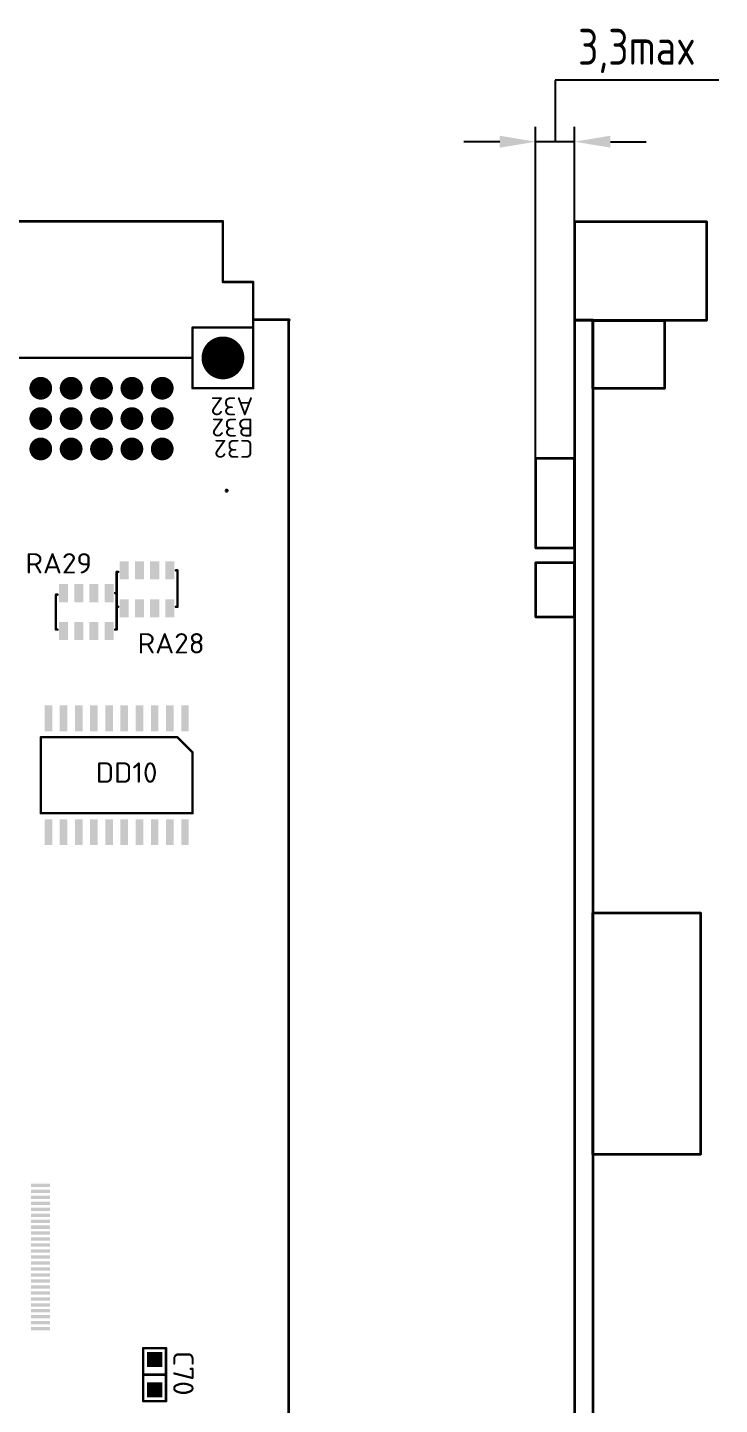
# Model space of a CAD drawing. Header units: millimetres. Extents: x -173 to 422, y 500 to 694.
# Drawn here: x 52.2 to 110.1, y 578.3 to 693.5 of the extents above; entities that cross this region are included whole.
import ezdxf

# ---------------------------------------------------------------- set-up
doc = ezdxf.new("R2010")
doc.units = ezdxf.units.MM
doc.layers.get('0').update_dxf_attribs({"color": 250})
doc.layers.add('BOARD', color=7, linetype='Continuous', lineweight=35)
doc.layers.add('TOP', color=254, linetype='Continuous', lineweight=35)
doc.layers.add('РАЗМЕРЫ', color=7, linetype='Continuous')
doc.styles.get("Standard").update_dxf_attribs({"font": 'txt.shx'})
doc.styles.add('ГОСТ 2.304', font='CS_Gost2304.shx')
doc.dimstyles.new('ГОСТ', dxfattribs={"dimscale": 0, "dimtxt": 3, "dimasz": 3, "dimexe": 1.25, "dimexo": 0, "dimtad": 1, "dimtoh": 1, "dimdec": 3, "dimtxsty": 'ГОСТ 2.304', "dimcen": 5, "dimadec": 3, "dimazin": 2, "dimtfac": 0.75, "dimtdec": 4, "dimtmove": 1, "dimatfit": 3, "dimfxl": 1, "dimtolj": 1, "dimarcsym": 0})

# ---------------------------------------------------------------- blocks, each defined once
blk = doc.blocks.new('UNIT_DISC')
at = {"linetype": 'Continuous', "const_width": 0.5}
blk.add_lwpolyline([(0.25, 0, 1), (-0.25, 0, 1)], format="xyb", close=True, dxfattribs=at)
blk = doc.blocks.new('SHAPE_SQ_600_300_0_0_0_0')
blk.add_solid([(-0.762, -0.381), (0.762, -0.381), (-0.762, 0.381), (0.762, 0.381)])
blk = doc.blocks.new('SHAPE_EL_750_750_0_0_0_0')
at = {"xscale": 1.905, "yscale": 1.905, "zscale": 1.905}
blk.add_blockref('UNIT_DISC', (0, 0), dxfattribs=at)
blk = doc.blocks.new('SHAPE_SQ_850_250_0_0_0_0')
blk.add_solid([(-1.0795, -0.3175), (1.0795, -0.3175), (-1.0795, 0.3175), (1.0795, 0.3175)])
blk = doc.blocks.new('SHAPE_EL_1409_1409_0_0_0_0')
at = {"xscale": 3.581, "yscale": 3.581, "zscale": 3.581}
blk.add_blockref('UNIT_DISC', (0, 0), dxfattribs=at)
blk = doc.blocks.new('SHAPE_SQ_629_110_0_0_0_0')
blk.add_solid([(-0.8, -0.1397), (0.8, -0.1397), (-0.8, 0.1397), (0.8, 0.1397)])
blk = doc.blocks.new('SHAPE_SQ_500_500_0_0_0_0')
blk.add_solid([(-0.635, -0.635), (0.635, -0.635), (-0.635, 0.635), (0.635, 0.635)])
blk = doc.blocks.new('*D87')
at = {"layer": 'Defpoints', "color": 0}
for p in [(94.72, 683.97), (94.72, 657.47), (97.97, 657.47)]:
    blk.add_point(p, dxfattribs=at)
at = {"layer": 'РАЗМЕРЫ', "color": 0, "lineweight": -2}
for p, q in [((110.04, 689.13), (96.34, 689.13)), ((96.34, 689.13), (96.34, 683.97)), ((94.72, 657.47), (94.72, 685.22)), ((97.97, 657.47), (97.97, 685.22)), ((91.72, 683.97), (88.72, 683.97)), ((97.97, 683.97), (94.72, 683.97)), ((100.97, 683.97), (103.97, 683.97))]:
    blk.add_line(p, q, dxfattribs=at)
at = {"layer": 'РАЗМЕРЫ', "color": 0}
for points in [[(91.72, 683.47), (91.72, 684.47), (94.72, 683.97)], [(100.97, 684.47), (100.97, 683.47), (97.97, 683.97)]]:
    blk.add_solid(points, dxfattribs=at)
at = {"layer": 'РАЗМЕРЫ', "color": 0, "insert": (103.19, 691.56), "char_height": 3, "attachment_point": 5, "style": 'ГОСТ 2.304'}
blk.add_mtext('\\A1;3,3max', dxfattribs=at)

msp = doc.modelspace()

# ---------------------------------------------------------------- linework, layer by layer
at = {"layer": 'BOARD', "linetype": 'Continuous'}
for p, q in [((74.0807, 669.0518), (71.0962, 669.0518)), ((74.0807, 509.0318), (74.0807, 669.0518)), ((74.0807, 509.0318), (74.0807, 669.0518))]:
    msp.add_line(p, q, dxfattribs=at)
msp.add_lwpolyline([(98, 669.0518), (99.5, 669.0518), (99.5, 509.0318), (98, 509.0318)], close=True, dxfattribs=at)
at = {"layer": 'TOP', "linetype": 'Continuous', "const_width": 0.2007}
for points in [[(-20.3438, 677.3068), (68.5562, 677.3068)], [(68.5562, 677.3068), (68.5562, 672.2268)], [(68.5562, 672.2268), (71.0962, 672.2268)], [(71.0962, 672.2268), (71.0962, 663.3368)], [(66.0163, 665.8768), (66.0163, 668.4168)], [(66.0163, 668.4168), (71.0962, 668.4168)], [(66.0163, 665.8768), (-17.8037, 665.8768)], [(66.0163, 663.3368), (66.0163, 665.8768)], [(71.0962, 663.3368), (66.0163, 663.3368)], [(59.6663, 647.9698), (59.7933, 647.9698)], [(59.6663, 647.9698), (59.6663, 645.0488)], [(64.7463, 648.0968), (64.6193, 648.0968)], [(64.7463, 648.0968), (64.7463, 645.0488)], [(54.5863, 646.0648), (54.7133, 646.0648)], [(54.5863, 646.0648), (54.5863, 643.1438)], [(59.6663, 646.1918), (59.5393, 646.1918)], [(59.6663, 646.1918), (59.6663, 643.1438)], [(59.6663, 645.0488), (59.7933, 645.0488)], [(64.7463, 645.0488), (64.6193, 645.0488)], [(54.5863, 643.1438), (54.7133, 643.1438)], [(59.6663, 643.1438), (59.5393, 643.1438)], [(53.3163, 627.7768), (53.3163, 634.1268)], [(53.3163, 634.1268), (64.7463, 634.1268)], [(64.7463, 634.1268), (66.0163, 632.8568)], [(66.0163, 632.8568), (66.0163, 627.7768)], [(66.0163, 627.7768), (53.3163, 627.7768)], [(61.8888, 578.5643), (61.8888, 583.0093)], [(61.8888, 583.0093), (63.7938, 583.0093)], [(63.7938, 578.5643), (63.7938, 583.0093)], [(61.8888, 580.7868), (63.7938, 580.7868)], [(61.8888, 578.5643), (63.7938, 578.5643)]]:
    msp.add_lwpolyline(points, dxfattribs=at)
at = {"layer": 'TOP', "linetype": 'Continuous'}
for points in [[(98.0001, 677.2957), (109.0001, 677.2957), (109.0001, 669.0207), (98.0001, 669.0207)], [(99.5001, 669.0207), (105.5001, 669.0207), (105.5001, 663.3257), (99.5001, 663.3257)], [(97.9655, 657.4683), (94.7155, 657.4683), (94.7155, 649.9683), (97.9655, 649.9683)], [(97.9655, 648.7183), (94.7155, 648.7183), (94.7155, 644.2183), (97.9655, 644.2183)], [(99.5, 619.4398), (108.5, 619.4398), (108.5, 599.2202), (99.5, 599.2202)]]:
    msp.add_lwpolyline(points, close=True, dxfattribs=at)
for centre, radius, start, end in [((74.0807, 669.0518), 0.0317, 90, 270), ((74.0807, 669.0518), 0.0317, 90, 270), ((74.0807, 669.0518), 0.00635, 90, 270), ((74.0807, 669.0518), 0.00635, 90, 270), ((74.0807, 669.0518), 0.0317, 270, 90), ((74.0807, 669.0518), 0.0317, 270, 90), ((74.0807, 669.0518), 0.00635, 270, 90), ((74.0807, 669.0518), 0.00635, 270, 90), ((68.8738, 654.7643), 0.0698, 90, 270), ((68.8738, 654.7643), 0.0698, 270, 90)]:
    msp.add_arc(centre, radius, start, end, dxfattribs=at)

# ---------------------------------------------------------------- block references
at = {"layer": 'TOP', "xscale": 0.20066, "yscale": 0.20066, "zscale": 0.20066, "rotation": 270.0000000000178}
for p in [(68.5562, 677.3068), (68.5562, 677.3068), (68.5562, 672.2268), (68.5562, 672.2268), (71.0962, 672.2268), (71.0962, 672.2268), (66.0163, 668.4168), (66.0163, 668.4168), (71.0962, 668.4168), (66.0163, 665.8768), (66.0163, 665.8768), (66.0163, 665.8768), (66.0163, 663.3368), (66.0163, 663.3368), (71.0962, 663.3368), (71.0962, 663.3368), (59.6663, 647.9698), (59.6663, 647.9698), (59.7933, 647.9698), (64.6193, 648.0968), (64.7463, 648.0968), (64.7463, 648.0968), (54.5863, 646.0648), (54.5863, 646.0648), (54.7133, 646.0648), (59.5393, 646.1918), (59.6663, 646.1918), (59.6663, 646.1918), (59.6663, 645.0488), (59.6663, 645.0488), (59.7933, 645.0488), (64.6193, 645.0488), (64.7463, 645.0488), (64.7463, 645.0488), (54.5863, 643.1438), (54.5863, 643.1438), (54.7133, 643.1438), (59.5393, 643.1438), (59.6663, 643.1438), (59.6663, 643.1438), (53.3163, 634.1268), (53.3163, 634.1268), (64.7463, 634.1268), (64.7463, 634.1268), (66.0163, 632.8568), (66.0163, 632.8568), (53.3163, 627.7768), (53.3163, 627.7768), (66.0163, 627.7768), (66.0163, 627.7768), (61.8888, 583.0093), (61.8888, 583.0093), (63.7938, 583.0093), (63.7938, 583.0093), (61.8888, 580.7868), (63.7938, 580.7868), (61.8888, 578.5643), (61.8888, 578.5643), (63.7938, 578.5643), (63.7938, 578.5643)]:
    msp.add_blockref('UNIT_DISC', p, dxfattribs=at)
at = {"layer": 'TOP'}
for name, p, rotation in [('SHAPE_EL_1409_1409_0_0_0_0', (68.5562, 665.8768), 180.0000000000177), ('SHAPE_EL_750_750_0_0_0_0', (53.3163, 663.3368), 180.0000000000177), ('SHAPE_EL_750_750_0_0_0_0', (55.8563, 663.3368), 180.0000000000177), ('SHAPE_EL_750_750_0_0_0_0', (58.3963, 663.3368), 180.0000000000177), ('SHAPE_EL_750_750_0_0_0_0', (60.9363, 663.3368), 180.0000000000177), ('SHAPE_EL_750_750_0_0_0_0', (63.4763, 663.3368), 180.0000000000177), ('SHAPE_EL_750_750_0_0_0_0', (53.3163, 660.7968), 180.0000000000177), ('SHAPE_EL_750_750_0_0_0_0', (55.8563, 660.7968), 180.0000000000177), ('SHAPE_EL_750_750_0_0_0_0', (58.3963, 660.7968), 180.0000000000177), ('SHAPE_EL_750_750_0_0_0_0', (60.9363, 660.7968), 180.0000000000177), ('SHAPE_EL_750_750_0_0_0_0', (63.4763, 660.7968), 180.0000000000177), ('SHAPE_EL_750_750_0_0_0_0', (53.3163, 658.2568), 180.0000000000177), ('SHAPE_EL_750_750_0_0_0_0', (55.8563, 658.2568), 180.0000000000177), ('SHAPE_EL_750_750_0_0_0_0', (58.3963, 658.2568), 180.0000000000177), ('SHAPE_EL_750_750_0_0_0_0', (60.9363, 658.2568), 180.0000000000177), ('SHAPE_EL_750_750_0_0_0_0', (63.4763, 658.2568), 180.0000000000177), ('SHAPE_SQ_600_300_0_0_0_0', (60.3013, 648.0968), 270.0000000000178), ('SHAPE_SQ_600_300_0_0_0_0', (61.5713, 648.0968), 270.0000000000178), ('SHAPE_SQ_600_300_0_0_0_0', (62.8413, 648.0968), 270.0000000000178), ('SHAPE_SQ_600_300_0_0_0_0', (64.1113, 648.0968), 270.0000000000178), ('SHAPE_SQ_600_300_0_0_0_0', (55.2213, 646.1918), 270.0000000000178), ('SHAPE_SQ_600_300_0_0_0_0', (56.4913, 646.1918), 270.0000000000178), ('SHAPE_SQ_600_300_0_0_0_0', (57.7613, 646.1918), 270.0000000000178), ('SHAPE_SQ_600_300_0_0_0_0', (59.0313, 646.1918), 270.0000000000178), ('SHAPE_SQ_600_300_0_0_0_0', (60.3013, 644.9218), 270.0000000000178), ('SHAPE_SQ_600_300_0_0_0_0', (61.5713, 644.9218), 270.0000000000178), ('SHAPE_SQ_600_300_0_0_0_0', (62.8413, 644.9218), 270.0000000000178), ('SHAPE_SQ_600_300_0_0_0_0', (64.1113, 644.9218), 270.0000000000178), ('SHAPE_SQ_600_300_0_0_0_0', (55.2213, 643.0168), 270.0000000000178), ('SHAPE_SQ_600_300_0_0_0_0', (56.4913, 643.0168), 270.0000000000178), ('SHAPE_SQ_600_300_0_0_0_0', (57.7613, 643.0168), 270.0000000000178), ('SHAPE_SQ_600_300_0_0_0_0', (59.0313, 643.0168), 270.0000000000178), ('SHAPE_SQ_850_250_0_0_0_0', (53.9513, 635.7143), 270.0000000000178), ('SHAPE_SQ_850_250_0_0_0_0', (55.2213, 635.7143), 270.0000000000178), ('SHAPE_SQ_850_250_0_0_0_0', (56.4913, 635.7143), 270.0000000000178), ('SHAPE_SQ_850_250_0_0_0_0', (57.7613, 635.7143), 270.0000000000178), ('SHAPE_SQ_850_250_0_0_0_0', (59.0313, 635.7143), 270.0000000000178), ('SHAPE_SQ_850_250_0_0_0_0', (60.3013, 635.7143), 270.0000000000178), ('SHAPE_SQ_850_250_0_0_0_0', (61.5713, 635.7143), 270.0000000000178), ('SHAPE_SQ_850_250_0_0_0_0', (62.8413, 635.7143), 270.0000000000178), ('SHAPE_SQ_850_250_0_0_0_0', (64.1113, 635.7143), 270.0000000000178), ('SHAPE_SQ_850_250_0_0_0_0', (65.3813, 635.7143), 270.0000000000178), ('SHAPE_SQ_850_250_0_0_0_0', (53.9513, 626.1893), 270.0000000000178), ('SHAPE_SQ_850_250_0_0_0_0', (55.2213, 626.1893), 270.0000000000178), ('SHAPE_SQ_850_250_0_0_0_0', (56.4913, 626.1893), 270.0000000000178), ('SHAPE_SQ_850_250_0_0_0_0', (57.7613, 626.1893), 270.0000000000178), ('SHAPE_SQ_850_250_0_0_0_0', (59.0313, 626.1893), 270.0000000000178), ('SHAPE_SQ_850_250_0_0_0_0', (60.3013, 626.1893), 270.0000000000178), ('SHAPE_SQ_850_250_0_0_0_0', (61.5713, 626.1893), 270.0000000000178), ('SHAPE_SQ_850_250_0_0_0_0', (62.8413, 626.1893), 270.0000000000178), ('SHAPE_SQ_850_250_0_0_0_0', (64.1113, 626.1893), 270.0000000000178), ('SHAPE_SQ_850_250_0_0_0_0', (65.3813, 626.1893), 270.0000000000178), ('SHAPE_SQ_629_110_0_0_0_0', (53.2962, 596.6292), 180.0000000000177), ('SHAPE_SQ_629_110_0_0_0_0', (53.2962, 596.1292), 180.0000000000177), ('SHAPE_SQ_629_110_0_0_0_0', (53.2962, 595.6292), 180.0000000000177), ('SHAPE_SQ_629_110_0_0_0_0', (53.2962, 595.1292), 180.0000000000177), ('SHAPE_SQ_629_110_0_0_0_0', (53.2962, 594.6292), 180.0000000000177), ('SHAPE_SQ_629_110_0_0_0_0', (53.2962, 594.1292), 180.0000000000177), ('SHAPE_SQ_629_110_0_0_0_0', (53.2962, 593.6292), 180.0000000000177), ('SHAPE_SQ_629_110_0_0_0_0', (53.2962, 593.1293), 180.0000000000177), ('SHAPE_SQ_629_110_0_0_0_0', (53.2962, 592.6293), 180.0000000000177), ('SHAPE_SQ_629_110_0_0_0_0', (53.2962, 592.1293), 180.0000000000177), ('SHAPE_SQ_629_110_0_0_0_0', (53.2962, 591.6293), 180.0000000000177), ('SHAPE_SQ_629_110_0_0_0_0', (53.2962, 591.1293), 180.0000000000177), ('SHAPE_SQ_629_110_0_0_0_0', (53.2962, 590.6293), 180.0000000000177), ('SHAPE_SQ_629_110_0_0_0_0', (53.2962, 590.1293), 180.0000000000177), ('SHAPE_SQ_629_110_0_0_0_0', (53.2962, 589.6293), 180.0000000000177), ('SHAPE_SQ_629_110_0_0_0_0', (53.2962, 589.1293), 180.0000000000177), ('SHAPE_SQ_629_110_0_0_0_0', (53.2962, 588.6293), 180.0000000000177), ('SHAPE_SQ_629_110_0_0_0_0', (53.2962, 588.1293), 180.0000000000177), ('SHAPE_SQ_629_110_0_0_0_0', (53.2962, 587.6293), 180.0000000000177), ('SHAPE_SQ_629_110_0_0_0_0', (53.2962, 587.1293), 180.0000000000177), ('SHAPE_SQ_629_110_0_0_0_0', (53.2962, 586.6293), 180.0000000000177), ('SHAPE_SQ_629_110_0_0_0_0', (53.2962, 586.1293), 180.0000000000177), ('SHAPE_SQ_629_110_0_0_0_0', (53.2962, 585.6293), 180.0000000000177), ('SHAPE_SQ_629_110_0_0_0_0', (53.2962, 585.1293), 180.0000000000177), ('SHAPE_SQ_629_110_0_0_0_0', (53.2962, 584.6293), 180.0000000000177)]:
    msp.add_blockref(name, p, dxfattribs=dict(at, rotation=rotation))
for p in [(62.8413, 582.0568), (62.8413, 579.5168)]:
    msp.add_blockref('SHAPE_SQ_500_500_0_0_0_0', p, dxfattribs=at)

# ---------------------------------------------------------------- texts
for s, height, rotation, p in [('A32', 1.5, 180, (71.0962, 662.5748)), ('B32', 1.5, 180, (71.0962, 660.7968)), ('C32', 1.5, 180, (71.0962, 659.0188)), ('C70', 1.7, 270, (64.3972, 582.7638))]:
    msp.add_text(s, height=height, rotation=rotation, dxfattribs=at).set_placement(p)
for s, p in [('RA29', (52.0312, 647.8373)), ('RA28', (61.4211, 641.1435)), ('DD10', (57.9251, 630.3236))]:
    msp.add_text(s, height=1.7, dxfattribs=at).set_placement(p)

# ---------------------------------------------------------------- dimensions: what is measured, and where the dimension line sits
at = {"layer": 'РАЗМЕРЫ'}
dim = msp.add_linear_dim(base=(94.7155, 683.9683), p1=(97.9655, 657.4683), p2=(94.7155, 657.4683), text='3,3max', dimstyle='ГОСТ', override={"dimscale": 1, "dimdec": 1, "dimlfac": 1, "dimtxsty": 'ГОСТ 2.304', "dimsah": 1, "dimtolj": 1}, dxfattribs=at)
dim.commit()
dim.dimension.update_dxf_attribs({"geometry": '*D87', "text_midpoint": (96.9655, 691.5558)})

doc.saveas('drawing.dxf')
